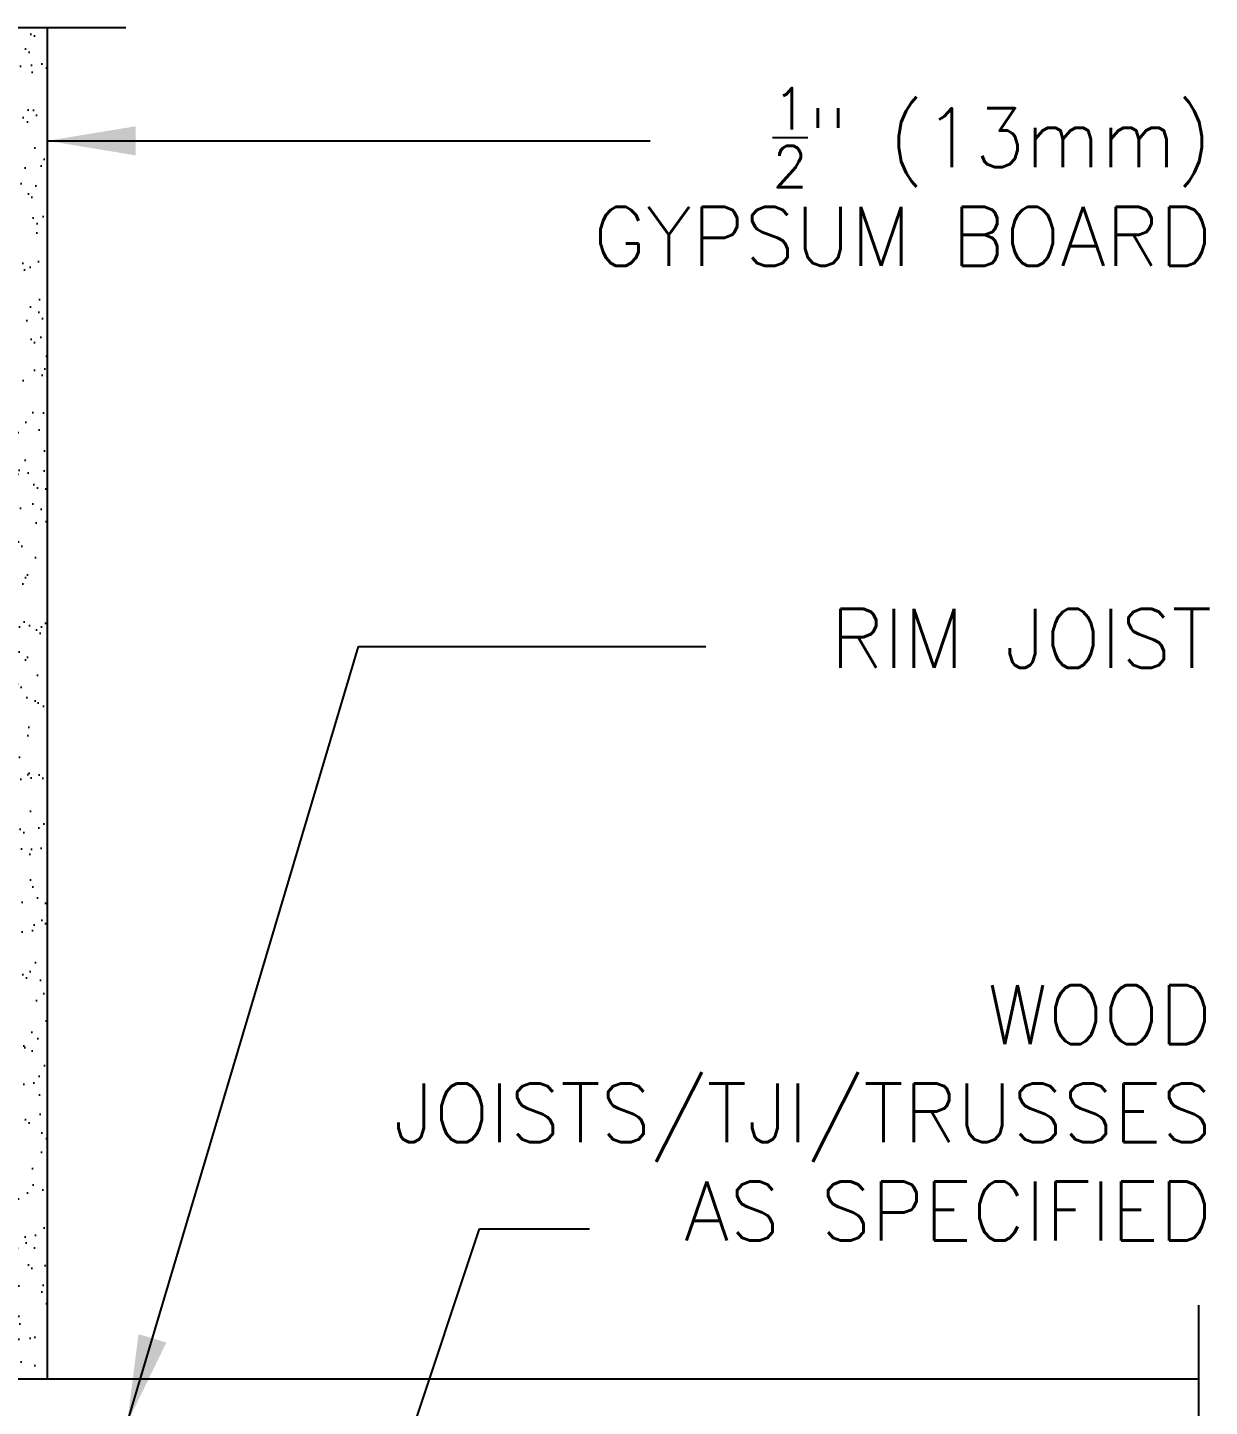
# Model space of a CAD drawing. Header units: inches. Extents: x 28.8 to 73.5, y -26.1 to 47.3.
# Drawn here: x 57.55 to 72.59, y 28.72 to 46.25 of the extents above; entities that cross this region are included whole.
import ezdxf

# ---------------------------------------------------------------- set-up
doc = ezdxf.new("R2010")
doc.units = ezdxf.units.IN
doc.header["$LTSCALE"] = 0.5
doc.header["$MEASUREMENT"] = 0
for name, color, linetype in [('HATCH', 12, 'Continuous'), ('LINE9', 9, 'Continuous'), ('TEXT', 4, 'Continuous')]:
    doc.layers.add(name, color=color, linetype=linetype)
doc.styles.add('DIM', font='romans.shx', dxfattribs={"width": 0.7})
doc.styles.add('ROMANS', font='romans.shx', dxfattribs={"height": 1.125})
doc.dimstyles.new('ext_12', dxfattribs={"dimscale": 12, "dimtxt": 0.09375, "dimasz": 0.09375, "dimexe": 0.09375, "dimexo": 0.0625, "dimgap": 0.0625, "dimtad": 1, "dimdec": 1, "dimzin": 3, "dimdsep": 46, "dimlunit": 4, "dimtxsty": 'DIM', "dimcen": 0.09, "dimdle": 0.09375, "dimclrt": 4, "dimadec": 0, "dimazin": 0, "dimtfac": 1, "dimtdec": 1, "dimtmove": 2, "dimatfit": 3, "dimfxl": 1, "dimfrac": 2, "dimtolj": 1, "dimtzin": 0, "dimarcsym": 0})

msp = doc.modelspace()

# ---------------------------------------------------------------- hatches: boundary and pattern name
at = {"layer": 'HATCH'}
h = msp.add_hatch(dxfattribs=at)
h.set_pattern_fill('AR-SAND', color=256, scale=0.25, style=0)
h.set_pattern_definition([(37.50000000000001, (0, 0), (-0.01574833952740204, 0.4817059422532897), [0, -0.38, 0, -0.425, 0, -0.40625]), (7.499999999999999, (0, 0), (0.4424441763169318, 0.7055365163074351), [0, -0.205, 0, -0.3425, 0, -0.13125]), (327.5, (-0.3075, 0), (0.7785354654378738, 0.001414763384241124), [0, -0.125, 0, -0.45, 0, -0.5875]), (317.5, (-0.3075, 0), (0.7515316511430733, 0.2194188912335623), [0, -0.0625, 0, -0.295, 0, -0.3375])])
h.paths.add_polyline_path([(57.80099994211082, 46.25416069036154), (57.30099994211082, 46.25416069036154), (57.30099994211082, 37.25416069036154), (57.30099994211082, 29.06666069036154), (57.80099994211082, 29.06666069036154)])

# ---------------------------------------------------------------- linework, layer by layer
at = {"layer": 'LINE9'}
for p, q in [((52.67599994211105, 46.25416069036154), (58.80099994211082, 46.25416069036154)), ((57.80099994211082, 46.25416069036154), (57.80099994211082, 29.06666069036154)), ((57.30099994211082, 29.06666069036154), (72.45190576931468, 29.06666069036154))]:
    msp.add_line(p, q, dxfattribs=at)
msp.add_lwpolyline([(72.45190576931468, 30.00416069036154), (72.45190576931468, 27.63674273363191)], dxfattribs=at)

# ---------------------------------------------------------------- texts
at = {"layer": 'TEXT', "char_height": 0.75, "attachment_point": 6, "style": 'ROMANS'}
for s, insert, width in [('\\A1;{\\H0.7x;\\S1/2;}" (13mm) GYPSUM BOARD', (72.62208008512002, 44.35394478534646), 9.906791570188972), ('RIM JOIST', (72.62208008512002, 38.48494161292649), 11.43485644515908), ('WOOD JOISTS/TJI/TRUSSES AS SPECIFIED', (72.62208008512002, 32.45070785143015), 11.43485644515908)]:
    msp.add_mtext(s, dxfattribs=dict(at, insert=insert, width=width))

# ---------------------------------------------------------------- leaders
at = {"layer": 'TEXT'}
for points, override in [([(57.80099994211082, 44.81380064766898), (65.47542734861668, 44.81380064766898)], {"dimgap": 0.0625, "dimtad": 0}), ([(58.81849994211075, 28.50416069036154), (61.76342776632993, 38.38354432343718), (66.1811417223143, 38.38354432343718)], {"dimtad": 0}), ([(61.78142333253666, 26.41325666374996), (63.30198491820204, 30.97504508694706), (64.6999203641725, 30.97504508694706)], {"dimtad": 0})]:
    msp.add_leader(points, dimstyle='ext_12', override=override, dxfattribs=at)

doc.saveas('drawing.dxf')
